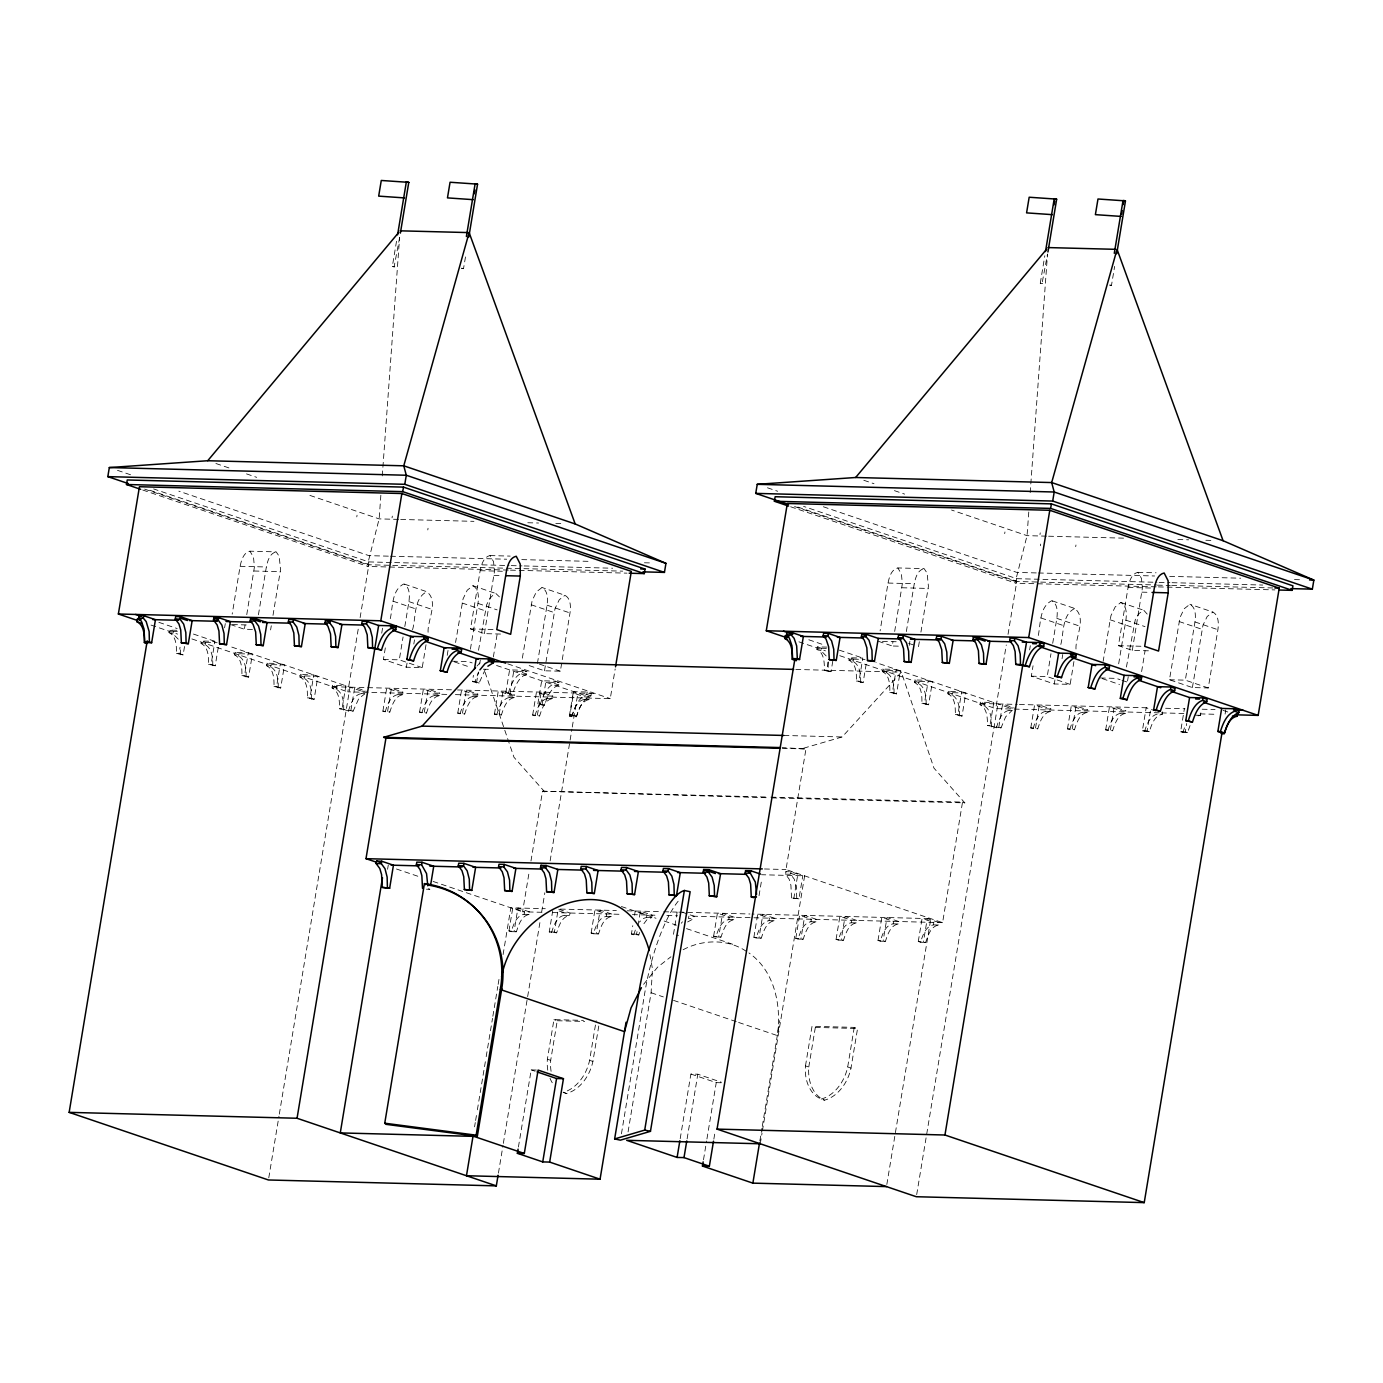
<?xml version="1.0" encoding="UTF-8"?>
<svg xmlns="http://www.w3.org/2000/svg" width="1383" height="1383" viewBox="0 0 1383 1383"><rect width="100%" height="100%" fill="white"/><g stroke="black" fill="none" stroke-linecap="round" stroke-linejoin="round"><path stroke-width="0.75" stroke-dasharray="5 3.75" d="M184.527 646.518L183.126 654.902L176.454 653.433C176.54 646.224 176.419 636.232 168.985 632.55L169.383 630.112L178.977 630.354M180.585 654.833L180.378 647.279M215.229 665.776L208.539 664.324C208.626 657.115 208.505 647.106 201.071 643.441L201.469 641.003L214.901 641.349L211.098 664.376L215.229 665.776L218.341 646.933M212.671 665.724C213.207 657.202 211.685 644.703 201.071 643.441M248.612 677.117L241.921 675.647C242.008 668.438 241.887 658.446 234.453 654.764L234.851 652.327L248.283 652.672L244.48 675.717L248.612 677.117L252.415 654.073L238.982 653.727L234.851 652.327M246.053 677.048C246.589 668.525 245.068 656.026 234.453 654.764M280.697 687.991L274.007 686.538C274.093 679.33 273.972 669.32 266.539 665.655L266.936 663.2L280.369 663.563L276.565 686.59L280.697 687.991L284.5 664.964L271.068 664.618L266.936 663.2M278.139 687.939C278.674 679.416 277.153 666.917 266.539 665.655M314.097 699.331L307.406 697.862C307.51 690.653 307.389 680.661 299.938 676.996L300.353 674.541L313.785 674.887L309.965 697.931L314.097 699.331L317.917 676.287L304.485 675.941L300.353 674.541M311.538 699.262C312.074 690.739 310.553 678.24 299.938 676.996M353.149 711.104L339.492 708.753C339.596 701.544 339.475 691.552 332.024 687.887L332.439 685.432L345.871 685.778L342.05 708.822L348.412 710.983L353.149 711.104L358.837 698.45L364.87 693.851M343.624 710.153C344.177 701.63 342.656 689.132 332.024 687.887M832.773 661.178L831.045 671.654L828.486 671.585L827.95 661.748M863.13 682.545L856.44 681.076C856.544 673.867 856.423 663.875 848.972 660.192L849.387 657.755L862.819 658.101L858.999 681.145L863.13 682.545L866.242 663.684M860.572 682.476C861.108 673.953 859.586 661.454 848.972 660.192M896.512 693.868L889.822 692.399C889.926 685.19 889.805 675.198 882.354 671.533L882.769 669.078L896.201 669.424L892.381 692.468L896.512 693.868L900.333 670.824L886.901 670.478L882.769 669.078M893.954 693.799C894.49 685.276 892.969 672.778 882.354 671.533M928.598 704.76L921.908 703.29C922.012 696.081 921.891 686.089 914.44 682.407L914.855 679.969L928.287 680.315L924.466 703.359L928.598 704.76L932.419 681.715L918.986 681.37L914.855 679.969M926.04 704.69C926.575 696.168 925.054 683.669 914.44 682.407M962.015 716.083L955.325 714.613C955.411 707.422 955.29 697.412 947.856 693.747L948.254 691.293L961.686 691.638L957.883 714.683L962.015 716.083L965.818 693.056L952.386 692.693L948.254 691.293M959.456 716.014C959.992 707.491 958.471 695.009 947.856 693.747M1001.05 727.856L987.41 725.505C987.497 718.296 987.376 708.303 979.942 704.639L980.34 702.184L993.772 702.529L989.969 725.574L996.33 727.735L1001.05 727.856L1005.631 716.843L1011.543 711M991.542 726.905C992.078 718.382 990.556 705.883 979.942 704.639M791.543 897.947L790.903 885.172L789.123 879.139L785.44 874.125L785.855 871.67L791.024 871.809L802.78 875.802L798.959 898.846L791.543 897.947L798.959 898.846M796.729 898.086L796.452 887.644L794.309 879.26L790.627 874.263L785.44 874.125M628.072 1131.899L651.099 992.752L652.448 968.861L649.924 954.616M380.861 495.235L379.149 518.884L367.48 564.731L622.73 571.144M382.278 475.89L382.745 469.442M382.901 467.298L399.618 237.271M1028.779 512.004L1027.05 535.653L1015.399 581.482L1156.62 584.957M1030.179 492.659L1047.519 254.023L1042.004 283.688L1040.275 283.273L1044.805 255.769M404.804 626.568L408.936 601.605C409.731 595.641 409.956 587.256 403.888 583.937C391.009 590.23 393.031 608.641 389.954 619.912M428.09 632.273C427.243 620.846 439.068 601.104 426.828 591.717L403.888 583.937M470.41 649.146L477.982 603.386C478.795 597.421 479.019 589.054 472.934 585.718L467.247 590.195L463.046 598.908L455.577 642.49M537.417 663.408L547.046 605.184C547.858 599.202 548.083 590.835 541.998 587.498L536.31 591.976L532.109 600.706L521.875 660.918M529.188 665.586L544.487 670.79L560.357 671.187L570.003 612.963C570.799 606.999 571.023 598.614 564.956 595.295L541.998 587.498M1052.705 643.32L1056.837 618.357C1057.632 612.392 1057.857 604.025 1051.789 600.689C1038.305 607.431 1041.019 627.035 1037.509 638.756M1075.991 649.025C1075.161 637.615 1086.969 617.873 1074.729 608.468L1051.789 600.689M1118.674 663.823L1125.9 620.154C1126.696 614.173 1126.92 605.806 1120.852 602.469L1115.165 606.947L1110.947 615.677L1103.133 661.333M1208.258 687.956L1185.317 680.159L1194.964 621.935C1195.759 615.954 1195.984 607.586 1189.916 604.267L1184.228 608.727L1180.01 617.458L1169.448 679.762L1192.388 687.541L1208.258 687.956L1217.904 629.714C1218.7 623.75 1218.924 615.383 1212.856 612.047L1189.916 604.267M246.762 614.674L254.437 566.857L253.487 557.245L249.943 551.177C243.356 552.612 241.316 560.564 240.106 566.304L232.188 614.121M273.004 615.366L280.524 569.623L279.21 556.346L276.185 551.869L249.943 551.177M484.413 633.621L494.492 571.248L493.541 561.636L489.997 555.568C483.41 557.003 481.37 564.956 480.16 570.695L470.531 628.919L484.413 633.621L500.56 634.054M894.68 631.443L902.356 583.609L901.405 573.997L897.861 567.946C891.257 569.364 889.217 577.316 888.024 583.056L880.107 630.89M920.922 632.117L928.425 586.375L927.111 573.098L924.103 568.62L897.861 567.946M1132.314 650.39L1142.41 588L1141.459 578.388L1137.915 572.337C1131.311 573.755 1129.271 581.707 1128.079 587.447L1118.432 645.671L1132.314 650.39L1150.483 650.857M178.234 639.171L173.1 633.967L173.515 631.512L169.383 630.112M183.126 654.902L179.012 653.502L180.049 647.209M205.203 644.841L205.6 642.404L201.469 641.003M224.599 627.796L225.291 623.595M238.585 656.164L238.982 653.727M252.432 629.455L244.359 629.23L245.05 625.081M258.431 614.813L266.349 566.978C267.559 561.239 269.599 553.286 276.185 551.869M270.601 629.922L271.293 625.756M270.67 667.055L271.068 664.618M304.07 678.396L304.485 675.941M399.67 237.323L394.103 266.919L392.34 266.452L396.886 239.017M356.779 516.896L357.056 515.202M336.155 689.287L336.57 686.832L332.439 685.432M508.304 570.073L368.034 566.46L368.777 561.913L153.634 488.925M446.778 694.404L347.825 691.846L358.37 628.21M360.116 617.613L368.898 564.575L147.566 489.478M268.769 1177.849L278.968 1116.254M279.314 1114.128L350.003 687.178M350.902 710.343L354.722 687.299L366.46 691.293M348.412 710.983C350.608 704.345 353.391 694.94 361.343 693.609L361.741 691.172L230.027 646.483M392.046 517.812L392.34 516.118M381.725 633.155L382.763 626.862M426.016 644.737L422.23 667.626L406.36 667.211L383.419 659.432L385.822 644.876M382.884 711.173L386.704 688.129L398.442 692.105L403.162 692.226L402.764 694.681C394.812 696.012 392.029 705.416 389.833 712.055L382.884 711.173L389.833 712.055M387.603 711.294L391.424 688.25L403.162 692.226M461.68 268.492L463.512 268.682L466.019 253.867M422.23 667.626L399.289 659.829L403.075 636.958M385.114 711.934C387.309 705.295 390.092 695.891 398.045 694.56L398.442 692.105M427.779 529.931L428.056 528.237M406.36 667.211L407.051 663.045M412.549 629.784C416.058 618.063 413.344 598.459 426.828 591.717M413.811 644.029L414.502 639.845M387.586 869.267L388.277 865.084M419.585 712.124L423.388 689.08L435.144 693.056L439.863 693.177L439.466 695.632C431.513 696.963 428.73 706.367 426.534 713.006L419.585 712.124L426.534 713.006M424.304 712.245L428.125 689.201L439.863 693.177M421.815 712.867C423.993 706.246 426.794 696.825 434.729 695.511L435.144 693.056M447.21 655.369L448.248 649.094M457.756 713.109L461.576 690.065L473.314 694.041L478.051 694.18L477.636 696.617C469.684 697.948 466.901 707.353 464.723 713.991L457.756 713.109L464.723 713.991M462.475 713.23L466.296 690.186L478.051 694.18M485.277 669.372L479.088 683.081L472.398 681.612L473.435 675.336M478.518 650.287L486.643 604.734L490.204 597.975L493.558 594.655L495.892 593.497L499.419 596.886M459.986 713.87C462.181 707.232 464.965 697.827 472.917 696.496L473.314 694.041M476.53 683.012L478.259 672.536M479.642 664.168L480.333 659.968M493.368 656.925L497.5 631.979M494.457 714.06L498.278 691.016L510.016 694.992L514.735 695.113L514.338 697.568C506.385 698.899 503.602 708.303 501.407 714.942L494.457 714.06L501.407 714.942M499.177 714.181L502.997 691.137L514.735 695.113M505.78 692.935L509.601 669.891L523.033 670.236L527.165 671.654L526.75 674.091C518.435 677.203 514.96 686.608 512.471 694.404L505.78 692.935L508.339 693.004C510.828 685.207 514.303 675.803 522.618 672.691L526.75 674.091M509.912 694.335L513.715 671.291L527.165 671.654M496.687 714.804C498.883 708.182 501.666 698.761 509.618 697.447L510.016 694.992M522.618 672.691L523.033 670.236M532.662 715.046L536.483 692.001L548.221 695.995L552.941 696.116L552.543 698.553C544.591 699.884 541.808 709.289 539.629 715.927L532.662 715.046L539.629 715.927M537.866 703.826L541.687 680.782L555.119 681.128L559.251 682.528L558.836 684.983C550.52 688.077 547.046 697.499 544.556 705.295L537.866 703.826L544.556 705.295M544.487 670.79L555.05 608.485L559.268 599.755L564.956 595.295M537.382 715.167L541.202 692.122L552.941 696.116M541.998 705.226L545.818 682.182L559.251 682.528M474.559 1126.834L475.268 1122.581M475.614 1120.455L477.031 1111.949M477.377 1109.823L485.831 1058.79M486.176 1056.664L492.521 1018.372M492.867 1016.246L497.794 986.477M498.157 984.35L499.557 975.845M503.084 954.581L510.828 907.801L545.282 908.7M508.961 930.897L512.765 907.853L524.52 911.846L524.105 914.284C516.17 915.615 513.387 925.02 511.191 931.658L508.961 930.897L516.378 931.779C518.556 925.158 521.339 915.736 529.291 914.422L529.706 911.967L517.951 907.991L514.148 931.036M534.893 715.806C537.088 709.168 539.871 699.763 547.824 698.432L548.221 695.995M540.425 703.895C542.914 696.098 546.406 686.677 554.704 683.582L555.119 681.128M541.963 912.296L522.567 911.795L529.222 871.601M530.968 861.021L542.534 791.214L768.689 797.075M569.364 715.996L573.184 692.952L584.923 696.928L589.642 697.049L589.244 699.504C581.292 700.835 578.509 710.24 576.313 716.878L569.364 715.996L576.642 716.187C579.131 708.39 582.623 698.968 590.921 695.874L591.336 693.419L587.205 692.019L573.772 691.673L569.952 714.717L576.313 716.878M498.433 1173.112L502.997 1145.504M503.343 1143.378L539.923 922.478M541.687 911.846L544.85 892.744M550.123 860.883L571.922 729.187M572.268 727.06L577.904 693.073M571.594 716.757C573.789 710.119 576.573 700.714 584.525 699.383L584.923 696.928M569.952 714.717L572.51 714.786C575 706.99 578.492 697.568 586.79 694.473L587.205 692.019M556.658 932.834L554.41 932.073L558.231 909.029L569.986 913.022L569.571 915.46C561.619 916.791 558.836 926.195 556.658 932.834L549.241 931.935L553.044 908.89M518.418 1147.043L531.193 1069.906L536.362 1070.044M551.471 932.695C553.649 926.057 556.433 916.652 564.385 915.321L564.8 912.884L556.969 910.221M547.772 1070.217A39.225 28.542 -71.3 0 1 547.374 1059.222L553.943 1019.617L583.488 1020.377M455.387 694.629L610.266 698.64L615.176 668.94M551.091 1071.324A39.225 28.542 -71.3 0 1 550.693 1060.329L557.245 1020.74L553.943 1019.617M591.129 933.024L594.949 909.979L606.705 913.956L606.29 916.41C598.338 917.742 595.554 927.146 593.376 933.784L591.129 933.024L598.545 933.905C600.741 927.284 603.524 917.863 611.476 916.549L611.874 914.094L600.136 910.118L596.315 933.145M598.77 1025.996L592.909 1061.435A36.598 26.623 -71.3 0 1 566.39 1093.504L563.088 1092.38A36.598 26.623 -71.3 0 0 589.607 1060.312L596.159 1020.706M639.568 932.453L638.825 934.96L631.409 934.061L632.792 925.676M634.538 915.2L635.229 911.017L646.967 915.01L646.57 917.448L642.922 918.64L639.344 922.167M638.825 934.96L636.595 934.199L637.632 927.907M637.978 925.815L640.415 911.155L652.154 915.131L651.756 917.586L646.898 919.695L642.334 925.815M621.434 1133.835L644.824 992.596A94.39 27.902 -77.9 0 1 679.347 899.797M677.151 912.106L673.348 935.15L678.534 935.271M687.628 921.96L693.678 918.675L694.093 916.22L690.169 914.889M680.194 1138.676L690.895 1074.038L697.81 1074.211L721.217 1082.163M713.628 936.187L717.431 913.143L729.187 917.136L728.772 919.574C720.82 920.905 718.036 930.31 715.858 936.948L713.628 936.187L721.044 937.086C723.223 930.448 726.006 921.043 733.958 919.712L734.356 917.257L722.617 913.281L718.797 936.326M687.109 1138.849L697.81 1074.211M703.498 1159.784L706.592 1141.01M706.938 1138.935L716.256 1082.63L690.895 1074.038M713.853 1139.108L715.236 1130.775M759.042 895.7L761.808 878.948M753.891 937.225L757.711 914.18L769.449 918.174L769.052 920.629C761.099 921.942 758.316 931.364 756.138 937.985L753.891 937.225L761.307 938.123C763.502 931.485 766.286 922.081 774.238 920.75L774.636 918.312L762.897 914.319L759.077 937.363M828.486 671.585L824.354 670.185C824.441 662.976 824.337 652.983 816.886 649.319L817.301 646.864L826.896 647.106M826.152 655.922L821.018 650.719L821.416 648.264L817.301 646.864M770.85 797.127L962.533 802.088L942.584 922.651L785.993 869.527L805.961 748.964L782.121 747.615M790.627 874.263L791.024 871.809M828.296 661.869L826.913 670.254L831.045 671.654M793.773 898.708L797.593 875.664L785.855 871.67M759.855 1140.975L761.947 1128.338M762.292 1126.229L779.787 1020.568M760.27 1143.776L762.033 1133.144M762.396 1131.017L804.629 875.854L761.549 874.73M795.795 938.314L799.616 915.269L811.354 919.263L810.957 921.7C803.004 923.031 800.221 932.436 798.026 939.074L795.795 938.314L803.212 939.195C805.407 932.574 808.191 923.153 816.143 921.839L816.54 919.384L804.802 915.408L800.982 938.452M853.104 661.61L853.501 659.155L849.387 657.755M805.476 1065.895L812.028 1026.29L854.245 1027.379L857.564 1028.503L850.994 1068.108A36.598 26.623 -71.3 0 1 824.493 1100.177L821.191 1099.053A39.225 28.542 -71.3 0 1 805.476 1065.895L808.778 1067.002A39.225 28.542 -71.3 0 0 824.493 1100.177M808.778 1067.002L815.33 1027.413L812.028 1026.29M836.075 939.351L839.896 916.307L851.634 920.3L851.236 922.755C843.284 924.069 840.501 933.49 838.305 940.112L836.075 939.351L843.492 940.25C845.67 933.611 848.471 924.207 856.405 922.876L856.82 920.438L845.065 916.445L841.262 939.489M886.486 672.933L886.901 670.478M898.31 646.155L892.26 645.999L892.951 641.833M906.349 631.564L914.267 583.73C915.46 578.008 917.499 570.038 924.103 568.62M909.201 645.498L909.893 641.314M821.191 1099.053A36.598 26.623 -71.3 0 0 847.693 1066.985L854.245 1027.379M918.502 646.674L919.539 640.433M918.571 683.807L918.986 681.37M877.998 940.44L881.818 917.396L893.574 921.389L893.159 923.827C885.206 925.158 882.423 934.562 880.245 941.201L877.998 940.44L885.431 941.322C887.609 934.701 890.393 925.279 898.345 923.965L898.743 921.51L887.004 917.534L883.184 940.578M951.988 695.148L952.386 692.693M918.277 941.477L922.098 918.433L933.836 922.426L933.439 924.881C925.486 926.195 922.703 935.617 920.525 942.238L918.277 941.477L925.694 942.376C927.889 935.738 930.673 926.333 938.625 925.002L939.022 922.565L927.284 918.571L923.464 941.616M886.831 1184.47L930.828 918.658L752.058 914.042M1004.68 533.648L1004.957 531.954M984.074 706.039L984.471 703.584L980.34 702.184M1156.223 586.841L1015.935 583.211L1016.695 578.682L803.575 506.368M1159.213 712.833L995.743 708.615L1006.271 644.979M1008.034 634.365L1016.816 581.344L795.467 506.247M916.687 1194.601L997.904 703.93M998.82 727.095L1002.623 704.051L1014.379 708.044M996.33 727.735C998.509 721.113 1001.292 711.692 1009.244 710.361L1009.659 707.923L875.906 662.543M1039.964 534.564L1040.241 532.87M1040.414 545.766L1040.69 544.072M1029.626 649.906L1030.318 645.723M1073.934 661.506L1070.148 684.378L1054.261 683.963L1031.32 676.183L1033.049 665.776M1030.784 727.925L1034.605 704.881L1046.361 708.874L1051.08 708.995L1050.665 711.432C1042.713 712.764 1039.93 722.168 1037.751 728.806L1030.784 727.925L1037.751 728.806M1035.521 728.046L1039.325 705.002L1051.08 708.995M1109.875 285.313L1111.483 285.399L1114.629 266.4M1070.148 684.378L1047.19 676.598L1050.976 653.71M1033.032 728.685C1035.21 722.047 1037.993 712.643 1045.946 711.311L1046.361 708.874M1075.697 546.683L1075.974 544.988M1054.261 683.963L1054.952 679.814M1060.813 644.461C1063.873 633.189 1061.867 614.761 1074.729 608.468M1062.058 658.688L1062.749 654.505M1067.486 728.876L1071.306 705.831L1083.045 709.825L1087.781 709.946L1087.366 712.383C1079.414 713.714 1076.631 723.119 1074.453 729.757L1067.486 728.876L1074.453 729.757M1072.205 728.997L1076.026 705.952L1087.781 709.946M1069.716 729.636C1071.911 722.998 1074.695 713.593 1082.647 712.262L1083.045 709.825M1105.674 729.861L1109.477 706.817L1121.233 710.81L1125.952 710.931L1125.555 713.369C1117.602 714.7 1114.819 724.104 1112.624 730.743L1105.674 729.861L1112.624 730.743M1110.393 729.982L1114.214 706.938L1125.952 710.931M1126.419 667.038L1135.305 619.619L1139.177 613.43L1143.793 610.266L1147.959 614.986M1107.904 730.622C1110.082 723.983 1112.866 714.579 1120.818 713.248L1121.233 710.81M1127.56 680.92L1128.251 676.736M1141.615 671.602L1145.055 650.805M1162.654 711.882L1162.239 714.319C1154.286 715.651 1151.503 725.055 1149.325 731.693L1142.358 730.812L1146.179 707.768L1155.963 711.087M1149.325 731.693L1147.095 730.933L1150.898 707.889M1190.037 725.591L1187.53 732.679L1180.581 731.797L1184.384 708.753M1192.388 687.541L1202.968 625.237L1207.169 616.524L1212.856 612.047M1187.53 732.679L1185.3 731.918L1186.683 723.534M1198.024 715.824L1200.444 715.305L1200.859 712.867M1225.096 714.077L1225.805 709.825M633.639 934.822L636.163 927.734M1144.605 731.572C1146.766 723.534 1151.728 711.623 1162.239 714.319M1182.811 732.558L1185.317 725.47M472.398 681.612L474.957 681.681L478.743 671.948M643.631 984.298L657.651 967.115L670.928 956.777M681.283 923.256L682.441 921.821M477.014 666.053L479.901 662.889M803.661 748.186L842.126 736.966L901.353 672.173L933.974 768.135L964.833 802.866L770.988 797.853M392.34 266.452L394.777 266.884M463.512 268.682L461.559 268.164M1040.258 283.221L1042.696 283.636M683.15 949.723C702.841 939.178 728.703 938.729 747.235 951.971M398.529 519.386L379.149 518.884L307.718 494.665M400.69 519.455L473.937 521.339M527.787 522.739L538.557 523.016M555.793 523.466L564.42 523.69M1046.447 536.155L1027.05 535.653L951.556 510.033M1048.591 536.206L1123.999 538.16M1177.849 539.543L1188.619 539.819M1205.855 540.269L1214.481 540.494M489.997 555.568L510.189 556.104M1137.915 572.337L1156.084 572.804M388.346 556.156L368.984 555.655L178.839 491.155M390.507 556.225L506.697 559.216M521.771 559.614L590.627 561.394M644.426 562.777L653.035 563.002M1036.265 572.925L1016.885 572.424L822.66 506.524M1038.408 572.977L1154.615 575.985M1169.672 576.365L1240.689 578.198M1294.488 579.598L1303.097 579.823M368.777 561.913L392.53 562.535M394.674 562.587L509.065 565.543M511.226 565.612L522.013 565.889M524.174 565.941L612.652 568.223M1016.695 578.682L1156.966 582.312M1159.127 582.364L1169.914 582.641M1172.075 582.692L1262.714 585.044M1157.415 585.147L1170.329 585.493M1171.678 585.337L1274.936 588.017M510.465 570.142L627 573.15M1158.384 586.893L1274.919 589.901M480.16 570.695L502.375 571.265M1128.079 587.447L1152.298 588.069M240.106 566.304L266.349 566.978M888.024 583.056L914.267 583.73M494.042 575.397L502.133 575.605M1141.96 592.149L1150.034 592.356M253.988 571.006L280.23 571.68M901.906 587.758L928.149 588.449M470.531 628.919L494.751 629.542M1118.432 645.671L1142.669 646.31M232.482 624.58L248.646 624.995M882.423 641.384L896.547 641.747M173.515 631.512L177.352 631.616M821.416 648.264L827.172 648.42M205.6 642.404L217.114 642.697M853.501 659.155L865.032 659.449M176.454 653.433L179.012 653.502M795.813 669.441L901.353 672.173M383.419 659.432L399.289 659.829M452.466 661.212L468.353 661.627L472.173 662.924M1031.32 676.183L1047.19 676.598M1100.384 677.964L1116.254 678.379L1120.074 679.675M1169.448 679.762L1185.317 680.159M483.359 669.199L491.293 669.407M208.539 664.324L211.098 664.376M856.44 681.076L858.999 681.145M241.921 675.647L244.48 675.717M889.822 692.399L892.381 692.468M332.733 686.729L455.353 689.91M457.496 689.961L595.157 693.523M980.651 703.48L1017.266 704.431M1019.409 704.483L1150.552 707.889M1165.61 708.269L1184.954 708.77M1202.155 709.22L1215.052 709.548M274.007 686.538L276.565 686.59M921.908 703.29L924.466 703.359M361.741 691.172L364.887 691.241M1009.659 707.923L1012.805 708.01M1161.374 712.885L1185.041 713.507M1200.098 713.887L1217.299 714.337M361.343 693.609L364.49 693.696M398.045 694.56L402.764 694.681M434.729 695.511L439.466 695.632M472.917 696.496L477.636 696.617M509.618 697.447L514.338 697.568M547.824 698.432L552.543 698.553M584.525 699.383L589.244 699.504M1009.244 710.361L1012.391 710.447M1045.946 711.311L1050.665 711.432M1082.647 712.262L1087.366 712.383M1120.818 713.248L1125.555 713.369M1195.725 715.184L1200.444 715.305M307.406 697.862L309.965 697.931M955.325 714.613L957.883 714.683M339.492 708.753L342.05 708.822M987.41 725.505L989.969 725.574M1142.358 730.812L1147.095 730.933M1180.581 731.797L1185.3 731.918M783.971 735.462L842.126 736.966M782.277 748.341L805.961 748.964M542.534 791.214L768.827 797.784M764.471 868.973L785.993 869.527M426.465 889.2L429.923 889.286L427.675 888.543M560.357 909.08L616.369 910.533M627.139 910.809L661.593 911.708M663.754 911.76L676.667 912.089M678.828 912.14L749.914 913.99M552.733 912.573L621.659 914.353M632.429 914.63L658.273 915.304M666.883 915.511L677.653 915.805M942.584 922.651L688.907 916.082L688.492 918.537L693.678 918.675M524.105 914.284L529.291 914.422M564.385 915.321L569.571 915.46M606.29 916.41L611.476 916.549M646.57 917.448L651.756 917.586M728.772 919.574L733.958 919.712M769.052 920.629L774.238 920.75M810.957 921.7L816.143 921.839M851.236 922.755L856.405 922.876M893.159 923.827L898.345 923.965M933.439 924.881L938.625 925.002M549.241 931.935L554.41 932.073M631.409 934.061L636.595 934.199M511.191 931.658L516.378 931.779M593.376 933.784L598.545 933.905M715.858 936.948L721.044 937.086M756.138 937.985L761.307 938.123M798.026 939.074L803.212 939.195M838.305 940.112L843.492 940.25M880.245 941.201L885.431 941.322M920.525 942.238L925.694 942.376M557.245 1020.74L584.681 1021.449M815.33 1027.413L857.564 1028.503M716.256 1082.63L721.442 1082.768M1109.736 284.933L1111.483 285.399M863.805 480.264L874.004 483.722M894.421 490.637L904.62 494.111M1194.964 621.935L1217.904 629.714M1179.077 621.52L1202.034 629.317M1120.852 602.469L1143.793 610.266M767.461 487.784L777.678 491.259M794.585 506.558L1015.399 581.482M1125.9 620.154L1145.02 626.637M790.644 506.766L1015.935 583.211M1110.013 619.74L1132.971 627.519M1056.837 618.357L1079.777 626.153M1040.967 617.959L1063.907 625.738M1223.039 710.378L1228.917 712.366M1121.993 680.332L1127.733 682.268M1102.286 678.621L1119.504 684.464M908.596 643.302L914.543 645.325M878.378 641.28L892.26 645.999M808.813 639.776L825.081 645.291M839.308 650.131L863.701 658.394M798.942 641.833L825.478 650.84M839.775 655.698L995.743 708.615M816.886 649.319L821.018 650.719M215.904 463.495L230.183 468.353M246.502 473.885L256.702 477.342M547.046 605.184L570.003 612.963M531.176 604.769L554.116 612.548M472.934 585.718L495.892 593.497M117.503 470.341L131.817 475.199M144.627 489.115L367.48 564.731M477.982 603.386L497.119 609.886M142.726 490.014L368.034 566.46M462.112 602.988L485.053 610.767M408.936 601.605L431.876 609.384M393.049 601.19L416.006 608.987M962.533 802.088L964.833 802.866M539.318 664.065L560.357 671.187M507.734 663.857L610.266 698.64M554.704 683.582L558.836 684.983M586.79 694.473L590.921 695.874M496.566 665.482L589.642 697.049M454.385 661.869L469.684 667.055M474.957 681.681L479.088 683.081M572.51 714.786L576.642 716.187M230.477 624.528L244.359 629.23M158.872 622.333L177.162 628.539M193.43 634.054L217.84 642.334M151.041 625.081L177.577 634.088M191.874 638.929L347.825 691.846M168.985 632.55L173.1 633.967M682.338 912.244L688.215 914.232M621.399 906.522L656.009 918.26M664.151 921.026L676.373 925.175M686.538 928.633L735.393 945.194M396.489 869.008L419.222 876.718M433.104 881.438L522.567 911.795M651.099 992.752L663.321 996.901M673.504 1000.358L736.603 1021.76M738.626 1022.452L777.315 1035.573C781.672 1005.89 774.791 971.004 748.929 952.939M847.693 1066.985L850.994 1068.108M589.607 1060.312L592.909 1061.435M547.374 1059.222L550.693 1060.329M531.193 1069.906L535.083 1071.22M544.833 791.992L513.975 757.279L484.119 669.476M552.249 1082.751A39.225 28.542 -71.3 0 1 549.483 1076.89M566.39 1093.504A39.225 28.542 -71.3 0 1 563.866 1092.242"/><path stroke-width="1.5" d="M147.117 643.475L144.368 642.542C144.454 635.333 144.333 625.341 136.9 621.676L137.297 619.221L141.135 619.325M796.401 660.694L792.269 659.293C792.355 652.102 792.234 642.092 784.801 638.427L785.198 635.973L789.036 636.076M146.909 642.611L144.679 641.85L144.039 629.075L141.464 621.434L138.577 618.028L138.992 615.591L143.711 615.712L155.449 619.688L151.646 642.732L144.368 642.542M151.646 642.732L149.399 641.971L149.139 631.547L146.183 621.555L143.296 618.149L138.577 618.028M181.38 642.801L180.741 630.026L178.96 623.992L175.278 618.979L175.676 616.541L180.412 616.662L192.151 620.639L188.33 643.683L181.38 642.801L188.33 643.683M186.1 642.922L185.823 632.498L183.68 624.113L179.997 619.1L175.278 618.979M219.586 643.786L218.946 631.011L217.166 624.978L213.483 619.964L213.881 617.527L218.618 617.648L230.356 621.624L226.535 644.668L219.586 643.786L226.535 644.668M224.305 643.908L224.029 633.483L221.885 625.099L218.203 620.085L213.483 619.964M256.287 644.737L255.648 631.962L253.072 624.321L250.185 620.915L250.582 618.478L255.302 618.599L267.057 622.575L263.237 645.619L256.287 644.737L263.237 645.619M261.007 644.858L260.73 634.434L258.586 626.05L254.904 621.036L250.185 620.915M294.458 645.723L293.818 632.947L291.243 625.306L288.356 621.901L288.77 619.463L293.49 619.584L305.228 623.56L301.425 646.604L294.458 645.723L301.425 646.604M299.177 645.844L298.918 635.419L296.757 627.035L293.075 622.022L288.356 621.901M331.159 646.674L330.52 633.898L327.944 626.257L325.057 622.851L325.472 620.414L330.191 620.535L341.929 624.511L338.126 647.555L331.159 646.674L338.126 647.555M335.879 646.795L335.62 636.37L333.459 627.986L329.776 622.972L325.057 622.851M377.369 648.575C379.858 640.778 383.35 631.357 391.666 628.262L392.063 625.808L396.195 627.208L395.78 629.663C387.482 632.757 383.99 642.179 381.501 649.975L367.861 647.624L367.221 634.849L364.645 627.208L361.758 623.802L362.156 621.347L366.875 621.486L378.631 625.462L395.901 625.911M381.501 649.975L372.58 647.745L372.304 637.321L370.16 628.937L366.478 623.923L361.758 623.802M382.227 887.367L381.587 874.592L379.806 868.541L376.124 863.545L376.522 861.09L381.708 861.229L393.446 865.205L389.643 888.249L382.227 887.367L389.643 888.249M387.413 887.488L387.136 877.064L384.993 868.68L381.31 863.684L376.124 863.545M422.507 888.405L421.85 875.629L420.086 869.596L416.387 864.582L416.802 862.128L421.988 862.266L433.726 866.259L430.614 885.103M464.394 889.494L463.754 876.701L461.974 870.668L458.292 865.672L458.707 863.217L463.893 863.355L475.631 867.331L471.81 890.375L464.394 889.494L471.81 890.375M469.58 889.615L469.304 879.19L467.16 870.806L463.478 865.793L458.292 865.672M504.674 890.531L504.034 877.756L502.254 871.722L498.571 866.709L498.986 864.254L504.155 864.392L515.911 868.386L512.09 891.413L504.674 890.531L512.09 891.413M509.86 890.669L509.584 880.228L507.44 871.843L503.758 866.847L498.571 866.709M546.613 891.62L545.974 878.827L544.193 872.794L540.511 867.798L540.909 865.343L546.095 865.481L557.833 869.458L554.03 892.502L546.613 891.62L554.03 892.502M551.8 891.741L551.523 881.317L549.379 872.932L545.68 867.919L540.511 867.798M586.876 892.657L586.236 879.882L584.456 873.849L580.774 868.835L581.188 866.38L586.375 866.519L598.113 870.512L594.31 893.539L586.876 892.657L594.31 893.539M592.062 892.796L591.803 882.354L589.642 873.97L585.96 868.973L580.774 868.835M627.156 893.695L626.516 880.919L624.736 874.886L621.053 869.872L621.468 867.435L626.637 867.556L638.393 871.549L634.572 894.594L627.156 893.695L634.572 894.594M632.342 893.833L632.066 883.409L629.922 875.024L626.24 870.011L621.053 869.872M669.061 894.784L668.421 882.008L666.641 875.958L662.958 870.962L663.373 868.507L668.542 868.645L680.298 872.638L676.477 895.665L669.061 894.784L676.477 895.665M674.247 894.905L673.97 884.48L671.827 876.096L668.145 871.1L662.958 870.962M709.341 895.821L708.701 883.046L706.92 877.012L703.238 871.999L703.636 869.544L708.822 869.682L720.578 873.676L716.757 896.72L709.341 895.821L716.757 896.72M714.527 895.959L714.25 885.518L712.107 877.133L708.424 872.137L703.238 871.999M753.51 897.671L751.263 896.91L750.623 884.135L748.843 878.084L745.16 873.088L745.575 870.633L750.762 870.771L760.546 874.091M794.827 659.363L792.597 658.602L791.958 645.826L789.382 638.185L786.495 634.797L786.892 632.342L791.612 632.463L803.367 636.439L799.547 659.484L792.269 659.293M799.547 659.484L797.317 658.723L796.677 645.947L794.101 638.306L791.214 634.918L786.495 634.797M829.281 659.553L828.642 646.777L826.066 639.136L823.179 635.731L823.594 633.293L828.313 633.414L840.069 637.39L836.248 660.434L829.281 659.553L836.248 660.434M834.018 659.674L833.742 649.249L831.598 640.865L827.916 635.869L823.179 635.731M878.274 638.393L874.454 661.42L867.487 660.538L866.847 647.763L864.271 640.122L861.384 636.733L861.799 634.278L866.519 634.399L878.274 638.393L901.837 638.998M874.454 661.42L872.224 660.659L871.947 650.235L869.008 640.243L866.121 636.854L861.384 636.733M904.188 661.489L903.548 648.713L900.973 641.072L898.086 637.684L898.501 635.229L903.22 635.35L914.958 639.326L911.155 662.371L904.188 661.489L911.155 662.371M908.908 661.61L908.648 651.186L906.487 642.801L902.805 637.805L898.086 637.684M942.376 662.474L941.737 649.699L939.161 642.058L936.274 638.669L936.671 636.215L941.391 636.336L953.146 640.329L949.326 663.356L942.376 662.474L949.326 663.356M947.096 662.613L946.819 652.171L944.675 643.786L940.993 638.79L936.274 638.669M979.078 663.425L978.421 650.65L975.845 643.009L972.975 639.62L973.373 637.165L978.092 637.286L989.848 641.263L986.027 664.307L979.078 663.425L986.027 664.307M983.797 663.546L983.52 653.122L981.377 644.737L977.695 639.741L972.975 639.62M1025.287 665.327C1027.759 657.53 1031.251 648.126 1039.567 645.014L1039.981 642.559L1044.096 643.977L1043.698 646.414C1035.383 649.526 1031.891 658.93 1029.401 666.727L1015.762 664.376L1015.122 651.6L1013.341 645.567L1009.659 640.554L1010.074 638.116L1014.794 638.237L1026.532 642.213L944.952 1135.011L1144.225 1202.622L1221.932 733.197M1029.401 666.727L1020.498 664.497L1020.222 654.073L1018.061 645.688L1014.379 640.675L1009.659 640.554M520.302 576.071L520.215 564.039L516.239 556.26C509.653 557.677 507.613 565.63 506.403 571.369L496.774 629.593L510.655 634.313L520.302 576.071L506.161 575.708M1168.203 592.84L1168.116 580.791L1164.158 573.011C1157.554 574.429 1155.514 582.399 1154.321 588.121L1144.675 646.362L1158.556 651.065L1168.203 592.84L1152.056 592.425M128.273 483.566L107.822 476.634L109.326 467.558L207.727 460.729L403.767 465.812L575.19 523.967L665.949 563.348L664.445 572.406L642.922 571.853M140.703 489.323L126.493 484.499L127.253 479.97L403.49 487.11L645.031 569.07L644.271 573.599L629.161 573.202M136.744 620.241L118.368 614L139.441 486.73L401.865 493.524L631.322 571.369L615.521 666.831M143.296 618.149L143.711 615.712M498.07 1175.239L496.324 1185.871L268.423 1179.976L69.15 1112.364L147.22 640.813M179.997 619.1L180.412 616.662M218.203 620.085L218.618 617.648M254.904 621.036L255.302 618.599M293.075 622.022L293.49 619.584M329.776 622.972L330.191 620.535M397.595 234.799L406.325 182.02L408.763 182.452L406.325 182.02M400.378 233.105L408.763 182.452M366.478 623.923L366.875 621.486M496.324 1185.871L297.051 1118.259L378.631 625.462M505.694 663.166L380.792 620.794L401.865 493.524M644.271 573.599L402.73 491.639L403.49 487.11M664.445 572.406L404.787 484.309L406.291 475.251L403.767 465.812L469.131 232.603L400.085 230.823M466.382 236.562L475.112 183.801L476.409 183.835L477.55 184.216L468.82 236.994M474.248 193.81L474.905 189.886M376.159 862.11L365.994 858.67L385.943 738.09L383.661 737.312L422.109 726.11L783.971 735.462M406.896 659.397L410.716 636.353L424.149 636.699L428.281 638.099L427.883 640.554C419.568 643.648 416.076 653.07 413.586 660.867L406.896 659.397L413.586 660.867M381.31 863.684L381.708 861.229M382.503 877.738L340.27 1132.919L473.868 1136.377L524.295 1153.474L538.091 1070.079L563.451 1078.688L549.656 1162.083L600.066 1179.198L626.05 1022.244M409.454 659.449C411.944 651.67 415.436 642.248 423.751 639.153L424.149 636.699M440.313 670.72L444.116 647.676L457.566 648.039L461.68 649.44L461.282 651.877C452.967 654.989 449.475 664.393 447.003 672.19L440.313 670.72L447.003 672.19M427.796 885.829L426.552 873.572L421.573 864.721L421.988 862.266M442.871 670.79C445.361 662.993 448.835 653.589 457.151 650.477L457.566 648.039M427.572 884.982A94.39 91.053 -46.5 0 1 501.752 988.724L477.325 1136.29L385.943 1124.327L384.751 1123.203L424.425 883.599L425.601 884.705M474.473 669.044L476.219 658.567L489.651 658.913L493.783 660.313L493.368 662.768L487.888 666.191M479.901 669.873L485.122 663.563L489.236 661.368L489.651 658.913M463.478 865.793L463.893 863.355M503.758 866.847L504.155 864.392M473.159 1135.339L466.469 1175.74L600.066 1179.198M477.325 1136.29L476.15 1135.184L500.577 987.618A94.39 91.053 -46.5 0 0 424.425 883.599M545.68 867.919L546.095 865.481M549.656 1162.083L542.741 1161.91L517.38 1153.301L518.072 1149.135M585.96 868.973L586.375 866.519M542.741 1161.91L556.554 1078.515L537.036 1071.894M626.24 870.011L626.637 867.556M614.64 1138.935L639.067 991.352A94.39 27.902 -77.9 0 1 684.378 890.479L690.134 891.724L650.459 1131.329L620.397 1140.162L614.64 1138.935L644.703 1130.101L650.459 1131.329M668.145 871.1L668.542 868.645M644.703 1130.101L684.378 890.479M788.448 504.484L755.74 493.385L757.244 484.327L855.645 477.498L1051.685 482.563L1223.091 540.718L1313.85 580.099L1312.346 589.158L1290.823 588.605M708.424 872.137L708.822 869.682M788.604 506.074L774.411 501.251L775.154 496.722L1051.391 503.879L1292.932 585.822L1292.189 590.351L1279.24 590.022M713.507 1141.2L709.358 1166.215L683.997 1157.606L677.1 1157.433L679.866 1140.75M786.702 637.684L766.286 630.752L787.342 503.481L1049.783 510.275L1279.24 588.121L1258.167 715.391L1236.661 714.838M683.997 1157.606L686.763 1140.923M756.57 894.334L755.325 882.06L750.347 873.226L750.762 870.771M886.486 1186.597L752.871 1183.139L702.46 1166.042L703.152 1161.876M791.214 634.918L791.612 632.463M1144.225 1202.622L916.324 1196.727L717.051 1129.116L794.776 659.691M827.916 635.869L828.313 633.414M752.871 1183.139L759.509 1143.084M866.121 636.854L866.519 634.399M902.805 637.805L903.22 635.35M940.993 638.79L941.391 636.336M977.695 639.741L978.092 637.286M1045.496 251.55L1054.226 198.789L1055.523 198.824L1056.664 199.204L1047.934 251.965M1054.019 204.874L1054.659 200.967M1014.379 640.675L1014.794 638.237M1258.167 715.391L1028.71 637.546L1049.783 510.275M1292.189 590.351L1050.648 508.408L1051.391 503.879M1312.346 589.158L1052.705 501.061L1054.192 492.002L1051.685 482.563L1116.461 251.429M1114.283 253.331L1123.031 200.552L1124.327 200.587L1125.468 200.967L1116.721 253.746M1121.509 214.469L1122.166 210.562M1123.134 204.684L1123.774 200.777L1097.981 198.996L1095.388 214.642L1121.198 216.422M1054.814 676.149L1058.635 653.104L1072.067 653.45L1076.181 654.851L1075.784 657.305C1067.469 660.4 1063.976 669.821 1061.504 677.618L1054.814 676.149L1061.504 677.618M1057.373 676.218C1059.862 668.421 1063.337 659 1071.652 655.905L1072.067 653.45M1088.214 687.489L1092.034 664.445L1105.466 664.791L1109.598 666.191L1109.183 668.646C1100.885 671.74 1097.393 681.162 1094.904 688.941L1088.214 687.489L1094.904 688.941M1090.772 687.541C1093.262 679.762 1096.754 670.34 1105.069 667.246L1105.466 664.791M1124.12 675.319L1137.552 675.682L1141.684 677.082L1141.286 679.52C1132.971 682.632 1129.479 692.036 1126.989 699.833L1120.299 698.363L1124.12 675.319L1105.847 669.13M1120.299 698.363L1122.858 698.432C1125.347 690.636 1128.839 681.231 1137.154 678.119L1137.552 675.682M1153.681 709.686L1157.502 686.659L1170.934 687.005L1175.066 688.406L1174.668 690.843C1166.353 693.955 1162.861 703.377 1160.372 711.156L1153.681 709.686L1160.372 711.156M1156.24 709.756C1158.729 701.976 1162.221 692.555 1170.537 689.443L1170.934 687.005M1185.784 720.578L1189.587 697.533L1203.02 697.896L1207.152 699.297L1206.754 701.734C1198.439 704.846 1194.947 714.25 1192.457 722.047L1185.784 720.578L1192.457 722.047M1188.325 720.647C1190.815 712.85 1194.307 703.446 1202.622 700.334L1203.02 697.896M1237.56 713.818L1237.145 716.256C1229.193 717.587 1226.41 726.991 1224.232 733.63L1217.87 731.469L1221.673 708.424L1235.105 708.77L1239.237 710.171L1238.84 712.625C1230.524 715.72 1227.032 725.141 1224.543 732.938L1221.984 732.869M1217.87 731.469L1220.411 731.538C1222.9 723.741 1226.393 714.319 1234.708 711.225L1235.105 708.77M501.562 976.934C514.735 903.618 624.321 859.932 649.215 950.536M641.418 987.704L631.046 1007.861L624.494 1031.632L500.335 989.502M207.727 460.729L398.702 232.465M855.645 477.498L1046.603 249.234M422.109 726.11L475.579 667.643M477.55 184.216L475.233 183.922M1056.612 199.238L1054.347 198.893M1125.399 201.019L1123.048 200.604M1047.986 247.574L1114.888 249.303M109.326 467.558L406.291 475.251L665.949 563.348M757.244 484.327L1054.192 492.002L1313.85 580.099L1309.545 579.978M107.822 476.634L404.787 484.309M755.74 493.385L1052.705 501.061M126.493 484.499L402.73 491.639M774.411 501.251L1050.648 508.408M640.709 568.949L645.031 569.07M1274.936 588.017L1279.24 588.121M118.368 614L380.792 620.794M766.286 630.752L1028.71 637.546M152.873 619.619L178.684 620.293M189.436 620.569L217.373 621.295M225.982 621.52L251.775 622.177M262.528 622.454L290.482 623.18M303.378 623.526L327.028 624.131M339.924 624.459L363.573 625.081M800.792 636.387L826.585 637.044M837.337 637.321L863.148 637.995M910.446 639.223L940.544 640.001M951.297 640.277L974.946 640.882M987.842 641.211L1011.492 641.833M1022.244 642.11L1043.802 642.663M390.438 627.069L396.195 627.208M1032.582 643.665L1036.42 643.769M424.443 637.995L428.281 638.099M1070.425 654.712L1076.181 654.851M452.085 649.18L457.842 649.336M144.679 641.85L149.399 641.971M367.861 647.624L372.58 647.745M792.597 658.602L797.317 658.723M867.487 660.538L872.224 660.659M1015.762 664.376L1020.498 664.497M488.026 660.175L493.783 660.313M1134.008 676.875L1141.684 677.082M492.123 661.593L793.669 669.389M1195.638 698.985L1199.476 699.089M1233.48 710.032L1243.075 710.274M1232.426 716.135L1237.145 716.256M1221.085 733.543L1224.232 733.63M383.661 737.312L779.977 747.563M385.943 738.09L780.116 748.289M365.994 858.67L762.31 868.904M416.387 864.582L421.573 864.721M745.16 873.088L750.347 873.226M391.078 865.153L419.084 865.879M429.854 866.156L462.164 866.985M472.934 867.262L500.94 867.988M513.854 868.334L541.859 869.043M556.934 869.44L582.779 870.114M593.549 870.391L623.698 871.169M634.469 871.446L666.779 872.275M677.549 872.552L705.555 873.278M718.469 873.624L746.474 874.35M751.263 896.91L756.449 897.031M556.554 1078.515L563.451 1078.688M69.15 1112.364L297.051 1118.259M717.051 1129.116L944.952 1135.011M760.27 1143.776L626.672 1140.318L677.1 1157.433M517.38 1153.301L524.295 1153.474M702.46 1166.042L709.358 1166.215M1054.987 199.014L1029.177 197.233L1026.584 212.878L1052.394 214.659M475.873 184.025L450.063 182.245L447.47 197.89L473.28 199.671M407.086 182.245L381.276 180.464L378.683 196.127L404.493 197.907M384.751 1123.203L476.15 1135.184M1039.567 645.014L1043.698 646.414M1071.652 655.905L1075.784 657.305M1105.069 667.246L1109.183 668.646M1137.154 678.119L1141.286 679.52M1170.537 689.443L1174.668 690.843M1202.622 700.334L1206.754 701.734M1234.708 711.225L1238.84 712.625M1038.737 646.362L1059.067 653.26M1071.272 657.392L1095.664 665.672M1138.365 680.159L1160.735 687.749M1170.9 691.206L1189.207 697.412M1203.435 702.236L1221.742 708.442M973.373 637.165L985.111 641.142M1122.858 698.432L1126.989 699.833M1220.411 731.538L1224.543 732.938M861.799 634.278L865.706 635.61M783.539 631.201L792.77 634.33M785.198 635.973L787.964 636.906M784.801 638.427L787.549 639.361M391.666 628.262L395.78 629.663M423.751 639.153L427.883 640.554M457.151 650.477L461.282 651.877M489.236 661.368L493.368 662.768M392.858 630.285L413.189 637.2M425.394 641.332L445.724 648.229M457.929 652.361L478.259 659.276M325.472 620.414L329.379 621.728M250.582 618.478L260.367 621.797M213.881 617.527L217.805 618.858M181.553 618.529L187.431 620.518M135.638 614.45L141.291 616.369M137.297 619.221L140.046 620.154M136.9 621.676L142.224 623.612M745.575 870.633L749.482 871.964M703.636 869.544L715.391 873.537M540.909 865.343L544.833 866.674M376.522 861.09L380.446 862.422M500.577 987.618L501.752 988.724M1117.049 249.355L1223.091 540.718M469.131 232.603L575.19 523.967"/></g></svg>
